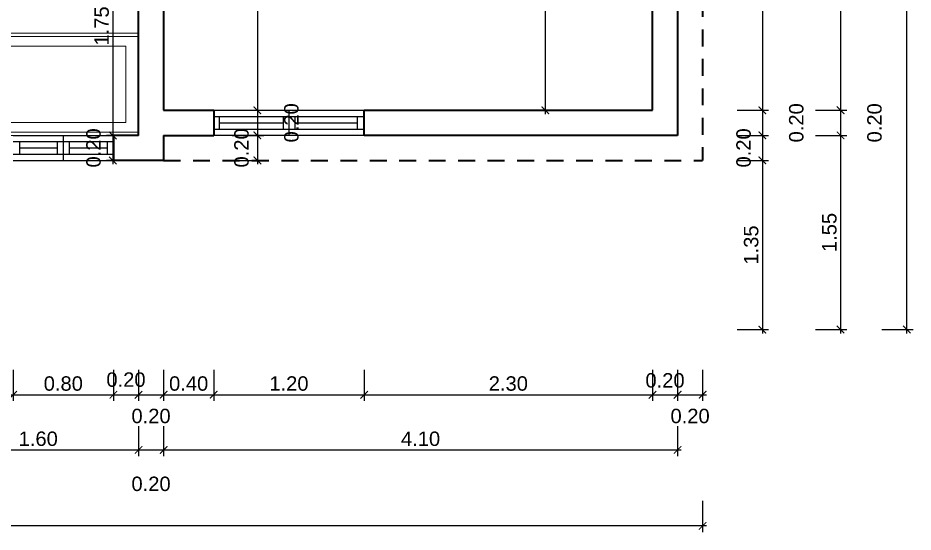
# Model space of a CAD drawing. Header units: feet. Extents: x -417 to 46, y -646 to -218.
# Drawn here: x -91.66 to -84.52, y -498.79 to -494.69 of the extents above; entities that cross this region are included whole.
import ezdxf

# ---------------------------------------------------------------- set-up
doc = ezdxf.new("R2010")
doc.units = ezdxf.units.FT
doc.header["$MEASUREMENT"] = 0
doc.linetypes.add('HIDDEN', pattern=[0.375, 0.25, -0.125])
for name, color, linetype, lineweight in [('A-WALL', 4, 'Continuous', 25), ('DIM-COTAS', 1, 'Continuous', 5), ('P-SANR-FIXT', 2, 'Continuous', 9)]:
    doc.layers.add(name, color=color, linetype=linetype, lineweight=lineweight)
for name, color, linetype in [('DIM', 10, 'Continuous'), ('MB3', 8, 'Continuous'), ('PERT-VENT', 2, 'Continuous')]:
    doc.layers.add(name, color=color, linetype=linetype)
doc.styles.get("Standard").update_dxf_attribs({"font": 'arial.ttf', "height": 0.115})
doc.dimstyles.new('KEILY', dxfattribs={"dimtxt": 0.115, "dimasz": 0.06, "dimexe": 0.05, "dimexo": 0.2, "dimgap": 0.03, "dimtad": 1, "dimzin": 1, "dimdsep": 46, "dimtxsty": 'Standard', "dimblk": 'ARCHTICK', "dimcen": 2.5, "dimdle": 0.03, "dimclrd": 256, "dimclre": 256, "dimclrt": 7, "dimadec": 0, "dimazin": 0, "dimtfac": 1, "dimtmove": 2, "dimatfit": 3, "dimfxl": 0.2, "dimfxlon": 1, "dimtolj": 1, "dimtzin": 1, "dimarcsym": 0})

# ---------------------------------------------------------------- blocks, each defined once
blk = doc.blocks.new('A$C24CF40E6')
at = {"layer": 'P-SANR-FIXT', "extrusion": (-2.36783e-12, 8.94772e-16, -1)}
for p, q in [((0, 0.8144), (1.6, 0.8144)), ((1.6, 0.789), (0, 0.789)), ((1.6, 0.8144), (1.6, 0.789)), ((1.6, 0.0254), (1.6, 0.789)), ((0.1016, 0.7128), (1.4984, 0.7128)), ((1.4984, 0.7128), (1.4984, 0.1016)), ((1.2834, 0.4389), (1.3726, 0.4389)), ((1.3726, 0.4301), (1.2834, 0.4301)), ((1.2834, 0.4116), (1.3726, 0.4116)), ((1.3726, 0.4028), (1.2834, 0.4028)), ((1.2834, 0.3843), (1.3726, 0.3843)), ((1.3726, 0.3755), (1.2834, 0.3755)), ((1.4984, 0.1016), (0.1016, 0.1016))]:
    blk.add_line(p, q, dxfattribs=at)
at = {"layer": 'P-SANR-FIXT', "extrusion": (2.36783e-12, 8.94772e-16, -1)}
for p, q in [((0, 0.8144), (0, 0.789)), ((0, 0.0254), (0, 0.789)), ((0.1016, 0.7128), (0.1016, 0.1016))]:
    blk.add_line(p, q, dxfattribs=at)
at = {"layer": 'P-SANR-FIXT', "extrusion": (-2.36783e-12, -8.94772e-16, -1)}
for p, q in [((1.6, 0.0254), (0, 0.0254)), ((0, 0), (1.6, 0)), ((1.6, 0), (1.6, 0.0254))]:
    blk.add_line(p, q, dxfattribs=at)
at = {"layer": 'P-SANR-FIXT', "extrusion": (2.36783e-12, -8.94772e-16, -1)}
blk.add_line((0, 0), (0, 0.0254), dxfattribs=at)
at = {"layer": 'P-SANR-FIXT', "extrusion": (-2.36783e-12, 8.94772e-16, -1)}
for centre, radius, start, end in [((-1.328, 0.4072), 0.0635, 0, 180), ((-1.328, 0.4072), 0.0635, 0, 180), ((-1.2834, 0.4345), 0.00444, 270, 90), ((-1.3726, 0.4345), 0.00444, 90, 270), ((-1.328, 0.4072), 0.0635, 180, 0), ((-1.328, 0.4072), 0.0635, 180, 0), ((-1.2834, 0.4072), 0.00444, 270, 90), ((-1.2834, 0.3799), 0.00444, 270, 90), ((-1.3726, 0.4072), 0.00444, 90, 270), ((-1.3726, 0.3799), 0.00444, 90, 270)]:
    blk.add_arc(centre, radius, start, end, dxfattribs=at)
blk = doc.blocks.new('A$C18ED6237')
at = {"layer": 'PERT-VENT', "extrusion": (-2.36783e-12, 8.94772e-16, -1)}
for p, q in [((1.2, 0.2), (0, 0.2)), ((1.2, 0.15), (0, 0.15)), ((0.0538, 0.05), (0.0538, 0.15)), ((0.5533, 0.15), (0.5533, 0.05)), ((0.6, 0.2), (0.6, 0)), ((0.6467, 0.15), (0.6467, 0.05)), ((0.5533, 0.1), (0.0538, 0.1)), ((1.1533, 0.1), (0.6467, 0.1)), ((1.2, 0.05), (0, 0.05)), ((0, 0), (1.2, 0))]:
    blk.add_line(p, q, dxfattribs=at)
at = {"layer": 'PERT-VENT'}
blk.add_line((1.1533, 0.05), (1.1533, 0.15), dxfattribs=at)
blk = doc.blocks.new('_ArchTick')
at = {"layer": 'DIM-COTAS', "color": 0, "const_width": 0.15}
blk.add_lwpolyline([(-0.5, -0.5), (0.5, 0.5)], dxfattribs=at)
blk = doc.blocks.new('*D1458')
at = {"layer": 'Defpoints', "color": 0, "transparency": 16777216}
for p in [(-86.1528, -492.9275), (-86.3528, -495.4275), (-85.7191, -495.4275)]:
    blk.add_point(p, dxfattribs=at)
at = {"layer": 'DIM', "lineweight": -2, "transparency": 16777216}
for p, q in [((-85.9191, -492.9275), (-85.6691, -492.9275)), ((-85.7191, -492.8975), (-85.7191, -495.4575)), ((-85.9191, -495.4275), (-85.6691, -495.4275))]:
    blk.add_line(p, q, dxfattribs=at)
at = {"layer": 'DIM', "lineweight": -2, "transparency": 16777216, "xscale": 0.06, "yscale": 0.06, "zscale": 0.06}
for p, rotation in [((-85.7191, -492.9275), 90), ((-85.7191, -495.4275), 270)]:
    blk.add_blockref('_ArchTick', p, dxfattribs=dict(at, rotation=rotation))
at = {"layer": 'DIM', "color": 7, "transparency": 16777216, "insert": (-85.8078, -494.1775), "char_height": 0.115, "attachment_point": 5, "rotation": 90}
blk.add_mtext('\\A1;2.50', dxfattribs=at)
blk = doc.blocks.new('*D1459')
at = {"layer": 'Defpoints', "color": 0, "transparency": 16777216}
for p in [(-86.3528, -495.4275), (-86.3377, -495.6275), (-85.7191, -495.6275)]:
    blk.add_point(p, dxfattribs=at)
at = {"layer": 'DIM', "lineweight": -2, "transparency": 16777216}
for p, q in [((-85.9191, -495.4275), (-85.6691, -495.4275)), ((-85.7191, -495.3975), (-85.7191, -495.6575)), ((-85.9191, -495.6275), (-85.6691, -495.6275))]:
    blk.add_line(p, q, dxfattribs=at)
at = {"layer": 'DIM', "lineweight": -2, "transparency": 16777216, "xscale": 0.06, "yscale": 0.06, "zscale": 0.06}
for p, rotation in [((-85.7191, -495.4275), 90), ((-85.7191, -495.6275), 270)]:
    blk.add_blockref('_ArchTick', p, dxfattribs=dict(at, rotation=rotation))
at = {"layer": 'DIM', "color": 7, "transparency": 16777216, "insert": (-85.4479, -495.5275), "char_height": 0.115, "attachment_point": 5, "rotation": 90}
blk.add_mtext('\\A1;0.20', dxfattribs=at)
blk = doc.blocks.new('*D1460')
at = {"layer": 'Defpoints', "color": 0, "transparency": 16777216}
for p in [(-86.3377, -495.6275), (-90.2528, -495.8275), (-85.7191, -495.8275)]:
    blk.add_point(p, dxfattribs=at)
at = {"layer": 'DIM', "lineweight": -2, "transparency": 16777216}
for p, q in [((-85.9191, -495.6275), (-85.6691, -495.6275)), ((-85.7191, -495.5975), (-85.7191, -495.8575)), ((-85.9191, -495.8275), (-85.6691, -495.8275))]:
    blk.add_line(p, q, dxfattribs=at)
at = {"layer": 'DIM', "lineweight": -2, "transparency": 16777216, "xscale": 0.06, "yscale": 0.06, "zscale": 0.06}
for p, rotation in [((-85.7191, -495.6275), 90), ((-85.7191, -495.8275), 270)]:
    blk.add_blockref('_ArchTick', p, dxfattribs=dict(at, rotation=rotation))
at = {"layer": 'DIM', "color": 7, "transparency": 16777216, "insert": (-85.8685, -495.7275), "char_height": 0.115, "attachment_point": 5, "rotation": 90}
blk.add_mtext('\\A1;0.20', dxfattribs=at)
blk = doc.blocks.new('*D1461')
at = {"layer": 'Defpoints', "color": 0, "transparency": 16777216}
for p in [(-90.2528, -495.8275), (-91.6528, -497.1775), (-85.7191, -497.1775)]:
    blk.add_point(p, dxfattribs=at)
at = {"layer": 'DIM', "lineweight": -2, "transparency": 16777216}
for p, q in [((-85.7191, -495.7975), (-85.7191, -497.2075)), ((-85.9191, -495.8275), (-85.6691, -495.8275)), ((-85.9191, -497.1775), (-85.6691, -497.1775))]:
    blk.add_line(p, q, dxfattribs=at)
at = {"layer": 'DIM', "lineweight": -2, "transparency": 16777216, "xscale": 0.06, "yscale": 0.06, "zscale": 0.06}
for p, rotation in [((-85.7191, -495.8275), 90), ((-85.7191, -497.1775), 270)]:
    blk.add_blockref('_ArchTick', p, dxfattribs=dict(at, rotation=rotation))
at = {"layer": 'DIM', "color": 7, "transparency": 16777216, "insert": (-85.8078, -496.5025), "char_height": 0.115, "attachment_point": 5, "rotation": 90}
blk.add_mtext('\\A1;1.35', dxfattribs=at)
blk = doc.blocks.new('*D1467')
at = {"layer": 'Defpoints', "color": 0, "transparency": 16777216}
for p in [(-85.6691, -491.5279), (-85.6691, -495.4275), (-85.0953, -495.4275)]:
    blk.add_point(p, dxfattribs=at)
at = {"layer": 'DIM', "lineweight": -2, "transparency": 16777216}
for p, q in [((-85.0953, -491.4979), (-85.0953, -495.4575)), ((-85.2953, -491.5279), (-85.0453, -491.5279)), ((-85.2953, -495.4275), (-85.0453, -495.4275))]:
    blk.add_line(p, q, dxfattribs=at)
at = {"layer": 'DIM', "lineweight": -2, "transparency": 16777216, "xscale": 0.06, "yscale": 0.06, "zscale": 0.06}
for p, rotation in [((-85.0953, -491.5279), 90), ((-85.0953, -495.4275), 270)]:
    blk.add_blockref('_ArchTick', p, dxfattribs=dict(at, rotation=rotation))
at = {"layer": 'DIM', "color": 7, "transparency": 16777216, "insert": (-85.1841, -493.4777), "char_height": 0.115, "attachment_point": 5, "rotation": 90}
blk.add_mtext('\\A1;3.90', dxfattribs=at)
blk = doc.blocks.new('*D1468')
at = {"layer": 'Defpoints', "color": 0, "transparency": 16777216}
for p in [(-85.6691, -495.4275), (-85.6691, -495.6275), (-85.0953, -495.6275)]:
    blk.add_point(p, dxfattribs=at)
at = {"layer": 'DIM', "lineweight": -2, "transparency": 16777216}
for p, q in [((-85.2953, -495.4275), (-85.0453, -495.4275)), ((-85.0953, -495.3975), (-85.0953, -495.6575)), ((-85.2953, -495.6275), (-85.0453, -495.6275))]:
    blk.add_line(p, q, dxfattribs=at)
at = {"layer": 'DIM', "lineweight": -2, "transparency": 16777216, "xscale": 0.06, "yscale": 0.06, "zscale": 0.06}
for p, rotation in [((-85.0953, -495.4275), 90), ((-85.0953, -495.6275), 270)]:
    blk.add_blockref('_ArchTick', p, dxfattribs=dict(at, rotation=rotation))
at = {"layer": 'DIM', "color": 7, "transparency": 16777216, "insert": (-84.8242, -495.5275), "char_height": 0.115, "attachment_point": 5, "rotation": 90}
blk.add_mtext('\\A1;0.20', dxfattribs=at)
blk = doc.blocks.new('*D1469')
at = {"layer": 'Defpoints', "color": 0, "transparency": 16777216}
for p in [(-85.6691, -495.6275), (-85.6691, -497.1775), (-85.0953, -497.1775)]:
    blk.add_point(p, dxfattribs=at)
at = {"layer": 'DIM', "lineweight": -2, "transparency": 16777216}
for p, q in [((-85.2953, -495.6275), (-85.0453, -495.6275)), ((-85.0953, -495.5975), (-85.0953, -497.2075)), ((-85.2953, -497.1775), (-85.0453, -497.1775))]:
    blk.add_line(p, q, dxfattribs=at)
at = {"layer": 'DIM', "lineweight": -2, "transparency": 16777216, "xscale": 0.06, "yscale": 0.06, "zscale": 0.06}
for p, rotation in [((-85.0953, -495.6275), 90), ((-85.0953, -497.1775), 270)]:
    blk.add_blockref('_ArchTick', p, dxfattribs=dict(at, rotation=rotation))
at = {"layer": 'DIM', "color": 7, "transparency": 16777216, "insert": (-85.184, -496.4025), "char_height": 0.115, "attachment_point": 5, "rotation": 90}
blk.add_mtext('\\A1;1.55', dxfattribs=at)
blk = doc.blocks.new('*D1470')
at = {"layer": 'Defpoints', "color": 0, "transparency": 16777216}
for p in [(-85.0453, -485.3275), (-84.5665, -485.3275), (-85.0453, -497.1775)]:
    blk.add_point(p, dxfattribs=at)
at = {"layer": 'DIM', "lineweight": -2, "transparency": 16777216}
for p, q in [((-84.5665, -497.2075), (-84.5665, -485.2975)), ((-84.7665, -485.3275), (-84.5165, -485.3275)), ((-84.7665, -497.1775), (-84.5165, -497.1775))]:
    blk.add_line(p, q, dxfattribs=at)
at = {"layer": 'DIM', "lineweight": -2, "transparency": 16777216, "xscale": 0.06, "yscale": 0.06, "zscale": 0.06}
for p, rotation in [((-84.5665, -485.3275), 90), ((-84.5665, -497.1775), 270)]:
    blk.add_blockref('_ArchTick', p, dxfattribs=dict(at, rotation=rotation))
at = {"layer": 'DIM', "color": 7, "transparency": 16777216, "insert": (-84.6552, -491.2525), "char_height": 0.115, "attachment_point": 5, "rotation": 90}
blk.add_mtext('\\A1;11.85', dxfattribs=at)
blk = doc.blocks.new('*D1496')
at = {"layer": 'Defpoints', "color": 0, "transparency": 16777216}
for p in [(-91.6954, -495.8275), (-90.8954, -495.8275), (-90.8954, -497.6972)]:
    blk.add_point(p, dxfattribs=at)
at = {"layer": 'DIM', "lineweight": -2, "transparency": 16777216}
for p, q in [((-91.6954, -497.4972), (-91.6954, -497.7472)), ((-90.8954, -497.4972), (-90.8954, -497.7472)), ((-91.7254, -497.6972), (-90.8654, -497.6972))]:
    blk.add_line(p, q, dxfattribs=at)
at = {"layer": 'DIM', "lineweight": -2, "transparency": 16777216, "xscale": 0.06, "yscale": 0.06, "zscale": 0.06, "rotation": 180}
blk.add_blockref('_ArchTick', (-91.6954, -497.6972), dxfattribs=at)
at = {"layer": 'DIM', "lineweight": -2, "transparency": 16777216, "xscale": 0.06, "yscale": 0.06, "zscale": 0.06}
blk.add_blockref('_ArchTick', (-90.8954, -497.6972), dxfattribs=at)
at = {"layer": 'DIM', "color": 7, "transparency": 16777216, "insert": (-91.2954, -497.6085), "char_height": 0.115, "attachment_point": 5}
blk.add_mtext('\\A1;0.80', dxfattribs=at)
blk = doc.blocks.new('*D1497')
at = {"layer": 'Defpoints', "color": 0, "transparency": 16777216}
for p in [(-90.6954, -495.6275), (-90.8954, -495.8275), (-90.6954, -497.6972)]:
    blk.add_point(p, dxfattribs=at)
at = {"layer": 'DIM', "lineweight": -2, "transparency": 16777216}
for p, q in [((-90.8954, -497.4972), (-90.8954, -497.7472)), ((-90.6954, -497.4972), (-90.6954, -497.7472)), ((-90.9254, -497.6972), (-90.6654, -497.6972))]:
    blk.add_line(p, q, dxfattribs=at)
at = {"layer": 'DIM', "lineweight": -2, "transparency": 16777216, "xscale": 0.06, "yscale": 0.06, "zscale": 0.06, "rotation": 180}
blk.add_blockref('_ArchTick', (-90.8954, -497.6972), dxfattribs=at)
at = {"layer": 'DIM', "lineweight": -2, "transparency": 16777216, "xscale": 0.06, "yscale": 0.06, "zscale": 0.06}
blk.add_blockref('_ArchTick', (-90.6954, -497.6972), dxfattribs=at)
at = {"layer": 'DIM', "color": 7, "transparency": 16777216, "insert": (-90.7954, -497.5771), "char_height": 0.115, "attachment_point": 5}
blk.add_mtext('\\A1;0.20', dxfattribs=at)
blk = doc.blocks.new('*D1498')
at = {"layer": 'Defpoints', "color": 0, "transparency": 16777216}
for p in [(-90.6954, -495.6275), (-90.4954, -495.8275), (-90.4954, -497.6972)]:
    blk.add_point(p, dxfattribs=at)
at = {"layer": 'DIM', "lineweight": -2, "transparency": 16777216}
for p, q in [((-90.6954, -497.4972), (-90.6954, -497.7472)), ((-90.4954, -497.4972), (-90.4954, -497.7472)), ((-90.7254, -497.6972), (-90.4654, -497.6972))]:
    blk.add_line(p, q, dxfattribs=at)
at = {"layer": 'DIM', "lineweight": -2, "transparency": 16777216, "xscale": 0.06, "yscale": 0.06, "zscale": 0.06, "rotation": 180}
blk.add_blockref('_ArchTick', (-90.6954, -497.6972), dxfattribs=at)
at = {"layer": 'DIM', "lineweight": -2, "transparency": 16777216, "xscale": 0.06, "yscale": 0.06, "zscale": 0.06}
blk.add_blockref('_ArchTick', (-90.4954, -497.6972), dxfattribs=at)
at = {"layer": 'DIM', "color": 7, "transparency": 16777216, "insert": (-90.5954, -497.8675), "char_height": 0.115, "attachment_point": 5}
blk.add_mtext('\\A1;0.20', dxfattribs=at)
blk = doc.blocks.new('*D1499')
at = {"layer": 'Defpoints', "color": 0, "transparency": 16777216}
for p in [(-90.0954, -495.6275), (-90.4954, -495.8275), (-90.0954, -497.6972)]:
    blk.add_point(p, dxfattribs=at)
at = {"layer": 'DIM', "lineweight": -2, "transparency": 16777216}
for p, q in [((-90.4954, -497.4972), (-90.4954, -497.7472)), ((-90.0954, -497.4972), (-90.0954, -497.7472)), ((-90.5254, -497.6972), (-90.0654, -497.6972))]:
    blk.add_line(p, q, dxfattribs=at)
at = {"layer": 'DIM', "lineweight": -2, "transparency": 16777216, "xscale": 0.06, "yscale": 0.06, "zscale": 0.06, "rotation": 180}
blk.add_blockref('_ArchTick', (-90.4954, -497.6972), dxfattribs=at)
at = {"layer": 'DIM', "lineweight": -2, "transparency": 16777216, "xscale": 0.06, "yscale": 0.06, "zscale": 0.06}
blk.add_blockref('_ArchTick', (-90.0954, -497.6972), dxfattribs=at)
at = {"layer": 'DIM', "color": 7, "transparency": 16777216, "insert": (-90.2954, -497.6085), "char_height": 0.115, "attachment_point": 5}
blk.add_mtext('\\A1;0.40', dxfattribs=at)
blk = doc.blocks.new('*D1500')
at = {"layer": 'Defpoints', "color": 0, "transparency": 16777216}
for p in [(-90.0954, -495.6275), (-88.8954, -495.6275), (-88.8954, -497.6972)]:
    blk.add_point(p, dxfattribs=at)
at = {"layer": 'DIM', "lineweight": -2, "transparency": 16777216}
for p, q in [((-90.0954, -497.4972), (-90.0954, -497.7472)), ((-88.8954, -497.4972), (-88.8954, -497.7472)), ((-90.1254, -497.6972), (-88.8654, -497.6972))]:
    blk.add_line(p, q, dxfattribs=at)
at = {"layer": 'DIM', "lineweight": -2, "transparency": 16777216, "xscale": 0.06, "yscale": 0.06, "zscale": 0.06, "rotation": 180}
blk.add_blockref('_ArchTick', (-90.0954, -497.6972), dxfattribs=at)
at = {"layer": 'DIM', "lineweight": -2, "transparency": 16777216, "xscale": 0.06, "yscale": 0.06, "zscale": 0.06}
blk.add_blockref('_ArchTick', (-88.8954, -497.6972), dxfattribs=at)
at = {"layer": 'DIM', "color": 7, "transparency": 16777216, "insert": (-89.4954, -497.6085), "char_height": 0.115, "attachment_point": 5}
blk.add_mtext('\\A1;1.20', dxfattribs=at)
blk = doc.blocks.new('*D1501')
at = {"layer": 'Defpoints', "color": 0, "transparency": 16777216}
for p in [(-86.5954, -495.4275), (-88.8954, -495.6275), (-86.5954, -497.6972)]:
    blk.add_point(p, dxfattribs=at)
at = {"layer": 'DIM', "lineweight": -2, "transparency": 16777216}
for p, q in [((-88.8954, -497.4972), (-88.8954, -497.7472)), ((-86.5954, -497.4972), (-86.5954, -497.7472)), ((-88.9254, -497.6972), (-86.5654, -497.6972))]:
    blk.add_line(p, q, dxfattribs=at)
at = {"layer": 'DIM', "lineweight": -2, "transparency": 16777216, "xscale": 0.06, "yscale": 0.06, "zscale": 0.06, "rotation": 180}
blk.add_blockref('_ArchTick', (-88.8954, -497.6972), dxfattribs=at)
at = {"layer": 'DIM', "lineweight": -2, "transparency": 16777216, "xscale": 0.06, "yscale": 0.06, "zscale": 0.06}
blk.add_blockref('_ArchTick', (-86.5954, -497.6972), dxfattribs=at)
at = {"layer": 'DIM', "color": 7, "transparency": 16777216, "insert": (-87.7454, -497.6084), "char_height": 0.115, "attachment_point": 5}
blk.add_mtext('\\A1;2.30', dxfattribs=at)
blk = doc.blocks.new('*D1502')
at = {"layer": 'Defpoints', "color": 0, "transparency": 16777216}
for p in [(-86.5954, -495.4275), (-86.3954, -495.6275), (-86.3954, -497.6972)]:
    blk.add_point(p, dxfattribs=at)
at = {"layer": 'DIM', "lineweight": -2, "transparency": 16777216}
for p, q in [((-86.5954, -497.4972), (-86.5954, -497.7472)), ((-86.3954, -497.4972), (-86.3954, -497.7472)), ((-86.6254, -497.6972), (-86.3654, -497.6972))]:
    blk.add_line(p, q, dxfattribs=at)
at = {"layer": 'DIM', "lineweight": -2, "transparency": 16777216, "xscale": 0.06, "yscale": 0.06, "zscale": 0.06, "rotation": 180}
blk.add_blockref('_ArchTick', (-86.5954, -497.6972), dxfattribs=at)
at = {"layer": 'DIM', "lineweight": -2, "transparency": 16777216, "xscale": 0.06, "yscale": 0.06, "zscale": 0.06}
blk.add_blockref('_ArchTick', (-86.3954, -497.6972), dxfattribs=at)
at = {"layer": 'DIM', "color": 7, "transparency": 16777216, "insert": (-86.4954, -497.5831), "char_height": 0.115, "attachment_point": 5}
blk.add_mtext('\\A1;0.20', dxfattribs=at)
blk = doc.blocks.new('*D1503')
at = {"layer": 'Defpoints', "color": 0, "transparency": 16777216}
for p in [(-86.3954, -495.6275), (-86.1954, -495.8275), (-86.1954, -497.6972)]:
    blk.add_point(p, dxfattribs=at)
at = {"layer": 'DIM', "lineweight": -2, "transparency": 16777216}
for p, q in [((-86.3954, -497.4972), (-86.3954, -497.7472)), ((-86.1954, -497.4972), (-86.1954, -497.7472)), ((-86.4254, -497.6972), (-86.1654, -497.6972))]:
    blk.add_line(p, q, dxfattribs=at)
at = {"layer": 'DIM', "lineweight": -2, "transparency": 16777216, "xscale": 0.06, "yscale": 0.06, "zscale": 0.06, "rotation": 180}
blk.add_blockref('_ArchTick', (-86.3954, -497.6972), dxfattribs=at)
at = {"layer": 'DIM', "lineweight": -2, "transparency": 16777216, "xscale": 0.06, "yscale": 0.06, "zscale": 0.06}
blk.add_blockref('_ArchTick', (-86.1954, -497.6972), dxfattribs=at)
at = {"layer": 'DIM', "color": 7, "transparency": 16777216, "insert": (-86.2954, -497.8675), "char_height": 0.115, "attachment_point": 5}
blk.add_mtext('\\A1;0.20', dxfattribs=at)
blk = doc.blocks.new('*D1513')
at = {"layer": 'Defpoints', "color": 0, "transparency": 16777216}
for p in [(-92.2954, -497.7472), (-90.6954, -497.7472), (-90.6954, -498.1379)]:
    blk.add_point(p, dxfattribs=at)
at = {"layer": 'DIM', "lineweight": -2, "transparency": 16777216}
for p, q in [((-92.2954, -497.9472), (-92.2954, -498.1879)), ((-90.6954, -497.9472), (-90.6954, -498.1879)), ((-92.3254, -498.1379), (-90.6654, -498.1379))]:
    blk.add_line(p, q, dxfattribs=at)
at = {"layer": 'DIM', "lineweight": -2, "transparency": 16777216, "xscale": 0.06, "yscale": 0.06, "zscale": 0.06, "rotation": 180}
blk.add_blockref('_ArchTick', (-92.2954, -498.1379), dxfattribs=at)
at = {"layer": 'DIM', "lineweight": -2, "transparency": 16777216, "xscale": 0.06, "yscale": 0.06, "zscale": 0.06}
blk.add_blockref('_ArchTick', (-90.6954, -498.1379), dxfattribs=at)
at = {"layer": 'DIM', "color": 7, "transparency": 16777216, "insert": (-91.4954, -498.0491), "char_height": 0.115, "attachment_point": 5}
blk.add_mtext('\\A1;1.60', dxfattribs=at)
blk = doc.blocks.new('*D1514')
at = {"layer": 'Defpoints', "color": 0, "transparency": 16777216}
for p in [(-90.6954, -497.7472), (-90.4954, -497.7472), (-90.4954, -498.1379)]:
    blk.add_point(p, dxfattribs=at)
at = {"layer": 'DIM', "lineweight": -2, "transparency": 16777216}
for p, q in [((-90.6954, -497.9472), (-90.6954, -498.1879)), ((-90.4954, -497.9472), (-90.4954, -498.1879)), ((-90.7254, -498.1379), (-90.4654, -498.1379))]:
    blk.add_line(p, q, dxfattribs=at)
at = {"layer": 'DIM', "lineweight": -2, "transparency": 16777216, "xscale": 0.06, "yscale": 0.06, "zscale": 0.06, "rotation": 180}
blk.add_blockref('_ArchTick', (-90.6954, -498.1379), dxfattribs=at)
at = {"layer": 'DIM', "lineweight": -2, "transparency": 16777216, "xscale": 0.06, "yscale": 0.06, "zscale": 0.06}
blk.add_blockref('_ArchTick', (-90.4954, -498.1379), dxfattribs=at)
at = {"layer": 'DIM', "color": 7, "transparency": 16777216, "insert": (-90.5954, -498.409), "char_height": 0.115, "attachment_point": 5}
blk.add_mtext('\\A1;0.20', dxfattribs=at)
blk = doc.blocks.new('*D1515')
at = {"layer": 'Defpoints', "color": 0, "transparency": 16777216}
for p in [(-90.4954, -497.7472), (-86.3954, -497.7472), (-86.3954, -498.1379)]:
    blk.add_point(p, dxfattribs=at)
at = {"layer": 'DIM', "lineweight": -2, "transparency": 16777216}
for p, q in [((-90.4954, -497.9472), (-90.4954, -498.1879)), ((-86.3954, -497.9472), (-86.3954, -498.1879)), ((-90.5254, -498.1379), (-86.3654, -498.1379))]:
    blk.add_line(p, q, dxfattribs=at)
at = {"layer": 'DIM', "lineweight": -2, "transparency": 16777216, "xscale": 0.06, "yscale": 0.06, "zscale": 0.06, "rotation": 180}
blk.add_blockref('_ArchTick', (-90.4954, -498.1379), dxfattribs=at)
at = {"layer": 'DIM', "lineweight": -2, "transparency": 16777216, "xscale": 0.06, "yscale": 0.06, "zscale": 0.06}
blk.add_blockref('_ArchTick', (-86.3954, -498.1379), dxfattribs=at)
at = {"layer": 'DIM', "color": 7, "transparency": 16777216, "insert": (-88.4454, -498.0491), "char_height": 0.115, "attachment_point": 5}
blk.add_mtext('\\A1;4.10', dxfattribs=at)
blk = doc.blocks.new('*D1516')
at = {"layer": 'Defpoints', "color": 0, "transparency": 16777216}
for p in [(-108.3954, -497.7472), (-86.1954, -497.7472), (-108.3954, -498.7434)]:
    blk.add_point(p, dxfattribs=at)
at = {"layer": 'DIM', "lineweight": -2, "transparency": 16777216}
for p, q in [((-108.3954, -498.5434), (-108.3954, -498.7934)), ((-86.1954, -498.5434), (-86.1954, -498.7934)), ((-86.1654, -498.7434), (-108.4254, -498.7434))]:
    blk.add_line(p, q, dxfattribs=at)
at = {"layer": 'DIM', "lineweight": -2, "transparency": 16777216, "xscale": 0.06, "yscale": 0.06, "zscale": 0.06, "rotation": 180}
blk.add_blockref('_ArchTick', (-108.3954, -498.7434), dxfattribs=at)
at = {"layer": 'DIM', "lineweight": -2, "transparency": 16777216, "xscale": 0.06, "yscale": 0.06, "zscale": 0.06}
blk.add_blockref('_ArchTick', (-86.1954, -498.7434), dxfattribs=at)
at = {"layer": 'DIM', "color": 7, "transparency": 16777216, "insert": (-97.2954, -498.6547), "char_height": 0.115, "attachment_point": 5}
blk.add_mtext('\\A1;22.20', dxfattribs=at)
blk = doc.blocks.new('*D1674')
at = {"layer": 'Defpoints', "color": 0, "transparency": 16777216}
for p in [(-87.7095, -491.5279), (-87.9187, -495.4275), (-87.4504, -495.4275)]:
    blk.add_point(p, dxfattribs=at)
at = {"layer": 'DIM', "lineweight": -2, "transparency": 16777216}
for p, q in [((-87.4504, -491.4979), (-87.4504, -495.4575)), ((-87.5095, -491.5279), (-87.4004, -491.5279)), ((-87.6504, -495.4275), (-87.4004, -495.4275))]:
    blk.add_line(p, q, dxfattribs=at)
at = {"layer": 'DIM', "lineweight": -2, "transparency": 16777216, "xscale": 0.06, "yscale": 0.06, "zscale": 0.06}
for p, rotation in [((-87.4504, -491.5279), 90), ((-87.4504, -495.4275), 270)]:
    blk.add_blockref('_ArchTick', p, dxfattribs=dict(at, rotation=rotation))
at = {"layer": 'DIM', "color": 7, "transparency": 16777216, "insert": (-87.5392, -493.4777), "char_height": 0.115, "attachment_point": 5, "rotation": 90}
blk.add_mtext('\\A1;3.90', dxfattribs=at)
blk = doc.blocks.new('*D1665')
at = {"layer": 'Defpoints', "color": 0, "transparency": 16777216}
for p in [(-89.4954, -491.5279), (-90.4062, -495.4275), (-89.747, -495.4275)]:
    blk.add_point(p, dxfattribs=at)
at = {"layer": 'DIM', "lineweight": -2, "transparency": 16777216}
for p, q in [((-89.747, -491.4979), (-89.747, -495.4575)), ((-89.6954, -491.5279), (-89.797, -491.5279)), ((-89.947, -495.4275), (-89.697, -495.4275))]:
    blk.add_line(p, q, dxfattribs=at)
at = {"layer": 'DIM', "lineweight": -2, "transparency": 16777216, "xscale": 0.06, "yscale": 0.06, "zscale": 0.06}
for p, rotation in [((-89.747, -491.5279), 90), ((-89.747, -495.4275), 270)]:
    blk.add_blockref('_ArchTick', p, dxfattribs=dict(at, rotation=rotation))
at = {"layer": 'DIM', "color": 7, "transparency": 16777216, "insert": (-89.8357, -493.4777), "char_height": 0.115, "attachment_point": 5, "rotation": 90}
blk.add_mtext('\\A1;3.90', dxfattribs=at)
blk = doc.blocks.new('*D1666')
at = {"layer": 'Defpoints', "color": 0, "transparency": 16777216}
for p in [(-90.4062, -495.4275), (-90.3862, -495.6275), (-89.747, -495.6275)]:
    blk.add_point(p, dxfattribs=at)
at = {"layer": 'DIM', "lineweight": -2, "transparency": 16777216}
for p, q in [((-89.947, -495.4275), (-89.697, -495.4275)), ((-89.747, -495.3975), (-89.747, -495.6575)), ((-89.947, -495.6275), (-89.697, -495.6275))]:
    blk.add_line(p, q, dxfattribs=at)
at = {"layer": 'DIM', "lineweight": -2, "transparency": 16777216, "xscale": 0.06, "yscale": 0.06, "zscale": 0.06}
for p, rotation in [((-89.747, -495.4275), 90), ((-89.747, -495.6275), 270)]:
    blk.add_blockref('_ArchTick', p, dxfattribs=dict(at, rotation=rotation))
at = {"layer": 'DIM', "color": 7, "transparency": 16777216, "insert": (-89.4758, -495.5275), "char_height": 0.115, "attachment_point": 5, "rotation": 90}
blk.add_mtext('\\A1;0.20', dxfattribs=at)
blk = doc.blocks.new('*D1630')
at = {"layer": 'Defpoints', "color": 0, "transparency": 16777216}
for p in [(-90.3862, -495.6275), (-90.4954, -495.8275), (-89.747, -495.8275)]:
    blk.add_point(p, dxfattribs=at)
at = {"layer": 'DIM', "lineweight": -2, "transparency": 16777216}
for p, q in [((-89.947, -495.6275), (-89.697, -495.6275)), ((-89.747, -495.5975), (-89.747, -495.8575)), ((-89.947, -495.8275), (-89.697, -495.8275))]:
    blk.add_line(p, q, dxfattribs=at)
at = {"layer": 'DIM', "lineweight": -2, "transparency": 16777216, "xscale": 0.06, "yscale": 0.06, "zscale": 0.06}
for p, rotation in [((-89.747, -495.6275), 90), ((-89.747, -495.8275), 270)]:
    blk.add_blockref('_ArchTick', p, dxfattribs=dict(at, rotation=rotation))
at = {"layer": 'DIM', "color": 7, "transparency": 16777216, "insert": (-89.8735, -495.7275), "char_height": 0.115, "attachment_point": 5, "rotation": 90}
blk.add_mtext('\\A1;0.20', dxfattribs=at)
blk = doc.blocks.new('*D1737')
at = {"layer": 'Defpoints', "color": 0, "transparency": 16777216}
for p in [(-90.6954, -493.8817), (-90.9003, -495.6275), (-90.6954, -495.6275)]:
    blk.add_point(p, dxfattribs=at)
at = {"layer": 'DIM', "lineweight": -2, "transparency": 16777216}
for p, q in [((-90.9003, -493.8517), (-90.9003, -495.6575)), ((-90.8954, -493.8817), (-90.9503, -493.8817)), ((-90.8954, -495.6275), (-90.9503, -495.6275))]:
    blk.add_line(p, q, dxfattribs=at)
at = {"layer": 'DIM', "lineweight": -2, "transparency": 16777216, "xscale": 0.06, "yscale": 0.06, "zscale": 0.06}
for p, rotation in [((-90.9003, -493.8817), 90), ((-90.9003, -495.6275), 270)]:
    blk.add_blockref('_ArchTick', p, dxfattribs=dict(at, rotation=rotation))
at = {"layer": 'DIM', "color": 7, "transparency": 16777216, "insert": (-90.989, -494.7546), "char_height": 0.115, "attachment_point": 5, "rotation": 90}
blk.add_mtext('\\A1;1.75', dxfattribs=at)
blk = doc.blocks.new('*D1738')
at = {"layer": 'Defpoints', "color": 0, "transparency": 16777216}
for p in [(-90.6954, -495.6275), (-90.9003, -495.8275), (-90.7176, -495.8275)]:
    blk.add_point(p, dxfattribs=at)
at = {"layer": 'DIM', "lineweight": -2, "transparency": 16777216}
for p, q in [((-90.8954, -495.6275), (-90.9503, -495.6275)), ((-90.9003, -495.5975), (-90.9003, -495.8575)), ((-90.9003, -495.8275), (-90.9503, -495.8275))]:
    blk.add_line(p, q, dxfattribs=at)
at = {"layer": 'DIM', "lineweight": -2, "transparency": 16777216, "xscale": 0.06, "yscale": 0.06, "zscale": 0.06}
for p, rotation in [((-90.9003, -495.6275), 90), ((-90.9003, -495.8275), 270)]:
    blk.add_blockref('_ArchTick', p, dxfattribs=dict(at, rotation=rotation))
at = {"layer": 'DIM', "color": 7, "transparency": 16777216, "insert": (-91.054, -495.7275), "char_height": 0.115, "attachment_point": 5, "rotation": 90}
blk.add_mtext('\\A1;0.20', dxfattribs=at)
blk = doc.blocks.new('A$C559373E3')
at = {"layer": 'PERT-VENT', "extrusion": (-1.27878e-17, -1.31713e-15, -1)}
for p, q in [((0, 0), (0, 0.8)), ((0.05, 0), (0.05, 0.8)), ((0.15, 0), (0.15, 0.8)), ((0.2, 0), (0.2, 0.8)), ((0.1, 0.4483), (0.1, 0.7462)), ((0.15, 0.4483), (0.05, 0.4483)), ((0.2, 0.4016), (0, 0.4016)), ((0.15, 0.3549), (0.05, 0.3549)), ((0.1, 0.0499), (0.1, 0.3549)), ((0.05, 0.0499), (0.15, 0.0499))]:
    blk.add_line(p, q, dxfattribs=at)
at = {"layer": 'PERT-VENT', "extrusion": (-1.27878e-17, 1.31713e-15, -1)}
blk.add_line((0.05, 0.7501), (0.15, 0.7501), dxfattribs=at)

msp = doc.modelspace()

# ---------------------------------------------------------------- linework, layer by layer
at = {"layer": 'A-WALL', "lineweight": 35, "extrusion": (-2.36659e-12, 8.94772e-16, -1)}
for p, q in [((-86.5954, -495.4275), (-86.5954, -492.9275)), ((-86.3954, -492.9275), (-86.3954, -495.6275)), ((-90.6954, -495.6275), (-90.6954, -493.8817)), ((-90.4954, -493.8817), (-90.4954, -495.4275)), ((-90.4954, -495.4275), (-90.0954, -495.4275)), ((-90.0954, -495.4275), (-90.0954, -495.6275)), ((-90.0954, -495.4275), (-90.0954, -495.6275)), ((-88.8954, -495.6275), (-88.8954, -495.4275)), ((-88.8954, -495.4275), (-86.5954, -495.4275)), ((-90.6954, -495.6275), (-90.8954, -495.6275)), ((-90.4954, -495.6275), (-90.4954, -495.8275)), ((-90.4954, -495.6275), (-90.0954, -495.6275)), ((-86.3954, -495.6275), (-88.8954, -495.6275)), ((-90.4954, -495.8275), (-90.8954, -495.8275))]:
    msp.add_line(p, q, dxfattribs=at)
at = {"layer": 'A-WALL', "lineweight": 35}
msp.add_line((-90.8954, -495.6275), (-90.8954, -495.8275), dxfattribs=at)
at = {"layer": 'MB3', "linetype": 'HIDDEN', "lineweight": 35, "ltscale": 0.54}
for p in [(-86.1954, -491.7275), (-90.4954, -495.8275)]:
    msp.add_line(p, (-86.1954, -495.8275), dxfattribs=at)

# ---------------------------------------------------------------- block references
at = {"xscale": -1}
for name, p in [('A$C24CF40E6', (-90.6954, -495.6275)), ('A$C18ED6237', (-88.8954, -495.6275))]:
    msp.add_blockref(name, p, dxfattribs=at)
at = {"rotation": 270}
msp.add_blockref('A$C559373E3', (-91.6954, -495.6275), dxfattribs=at)

# ---------------------------------------------------------------- dimensions: what is measured, and where the dimension line sits
at = {"layer": 'DIM'}
for base, p1, p2, picture, middle in [((-84.5665, -485.3275), (-85.0453, -497.1775), (-85.0453, -485.3275), '*D1470', (-84.6552, -491.2525)), ((-89.747, -495.4275), (-89.4954, -491.5279), (-90.4062, -495.4275), '*D1665', (-89.8357, -493.4777)), ((-87.4504, -495.4275), (-87.7095, -491.5279), (-87.9187, -495.4275), '*D1674', (-87.5392, -493.4777)), ((-85.0953, -495.4275), (-85.6691, -491.5279), (-85.6691, -495.4275), '*D1467', (-85.1841, -493.4777)), ((-85.7191, -495.4275), (-86.1528, -492.9275), (-86.3528, -495.4275), '*D1458', (-85.8078, -494.1775)), ((-90.9003, -495.6275), (-90.6954, -493.8817), (-90.6954, -495.6275), '*D1737', (-90.989, -494.7546)), ((-89.747, -495.6275), (-90.4062, -495.4275), (-90.3862, -495.6275), '*D1666', (-89.4758, -495.5275)), ((-85.7191, -495.6275), (-86.3528, -495.4275), (-86.3377, -495.6275), '*D1459', (-85.4479, -495.5275)), ((-85.0953, -495.6275), (-85.6691, -495.4275), (-85.6691, -495.6275), '*D1468', (-84.8242, -495.5275)), ((-90.9003, -495.8275), (-90.6954, -495.6275), (-90.7176, -495.8275), '*D1738', (-91.054, -495.7275)), ((-85.0953, -497.1775), (-85.6691, -495.6275), (-85.6691, -497.1775), '*D1469', (-85.184, -496.4025)), ((-85.7191, -497.1775), (-90.2528, -495.8275), (-91.6528, -497.1775), '*D1461', (-85.8078, -496.5025))]:
    dim = msp.add_linear_dim(base=base, p1=p1, p2=p2, angle=90, dimstyle='KEILY', dxfattribs=at)
    dim.commit()
    dim.dimension.update_dxf_attribs({"geometry": picture, "text_midpoint": middle})
for base, p1, p2, picture, middle in [((-86.5954, -497.6972), (-88.8954, -495.6275), (-86.5954, -495.4275), '*D1501', (-87.7454, -497.6084)), ((-90.0954, -497.6972), (-90.4954, -495.8275), (-90.0954, -495.6275), '*D1499', (-90.2954, -497.6085)), ((-88.8954, -497.6972), (-90.0954, -495.6275), (-88.8954, -495.6275), '*D1500', (-89.4954, -497.6085)), ((-90.8954, -497.6972), (-91.6954, -495.8275), (-90.8954, -495.8275), '*D1496', (-91.2954, -497.6085)), ((-108.3954, -498.7434), (-86.1954, -497.7472), (-108.3954, -497.7472), '*D1516', (-97.2954, -498.6547)), ((-90.6954, -498.1379), (-92.2954, -497.7472), (-90.6954, -497.7472), '*D1513', (-91.4954, -498.0491)), ((-90.4954, -498.1379), (-90.6954, -497.7472), (-90.4954, -497.7472), '*D1514', (-90.5954, -498.409)), ((-86.3954, -498.1379), (-90.4954, -497.7472), (-86.3954, -497.7472), '*D1515', (-88.4454, -498.0491))]:
    dim = msp.add_linear_dim(base=base, p1=p1, p2=p2, dimstyle='KEILY', dxfattribs=at)
    dim.commit()
    dim.dimension.update_dxf_attribs({"geometry": picture, "text_midpoint": middle})
for base, p1, p2, picture, middle in [((-86.3954, -497.6972), (-86.5954, -495.4275), (-86.3954, -495.6275), '*D1502', (-86.4954, -497.5831)), ((-90.6954, -497.6972), (-90.8954, -495.8275), (-90.6954, -495.6275), '*D1497', (-90.7954, -497.5771)), ((-90.4954, -497.6972), (-90.6954, -495.6275), (-90.4954, -495.8275), '*D1498', (-90.5954, -497.8675)), ((-86.1954, -497.6972), (-86.3954, -495.6275), (-86.1954, -495.8275), '*D1503', (-86.2954, -497.8675))]:
    dim = msp.add_linear_dim(base=base, p1=p1, p2=p2, dimstyle='KEILY', dxfattribs=at)
    dim.commit()
    dim.dimension.update_dxf_attribs({"geometry": picture, "text_midpoint": middle, "dimtype": 160})
for base, p1, p2, picture, middle in [((-89.747, -495.8275), (-90.3862, -495.6275), (-90.4954, -495.8275), '*D1630', (-89.8735, -495.7275)), ((-85.7191, -495.8275), (-86.3377, -495.6275), (-90.2528, -495.8275), '*D1460', (-85.8685, -495.7275))]:
    dim = msp.add_linear_dim(base=base, p1=p1, p2=p2, angle=90, dimstyle='KEILY', dxfattribs=at)
    dim.commit()
    dim.dimension.update_dxf_attribs({"geometry": picture, "text_midpoint": middle, "dimtype": 160})

doc.saveas('drawing.dxf')
